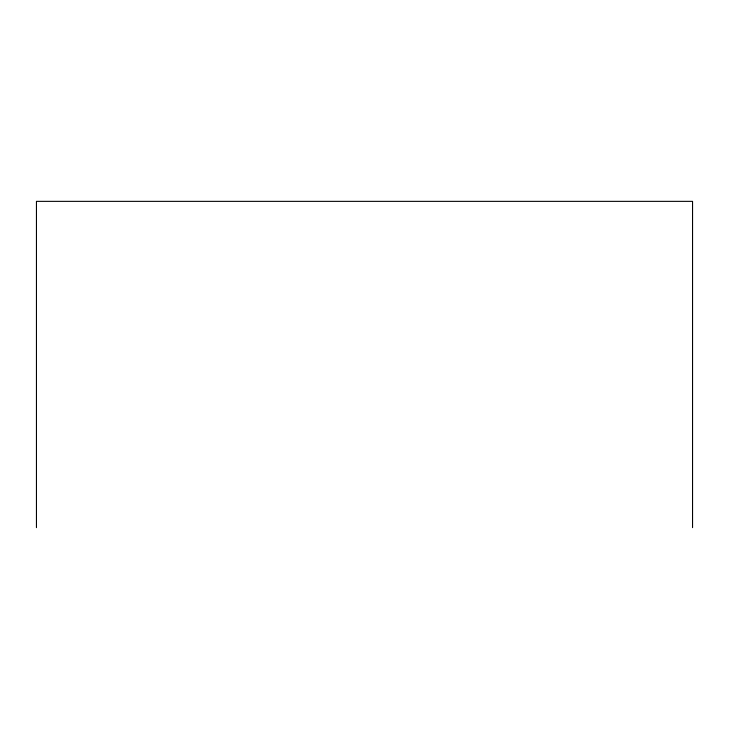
<?xml version="1.0" encoding="UTF-8"?>
<svg xmlns="http://www.w3.org/2000/svg" width="729" height="729" viewBox="0 0 729 729"><rect width="100%" height="100%" fill="white"/><g stroke="black" fill="none" stroke-linecap="round" stroke-linejoin="round"><path stroke-width="1.09" d="M692.55 527.641L692.55 201.359L36.45 201.359L36.45 527.641"/></g></svg>
